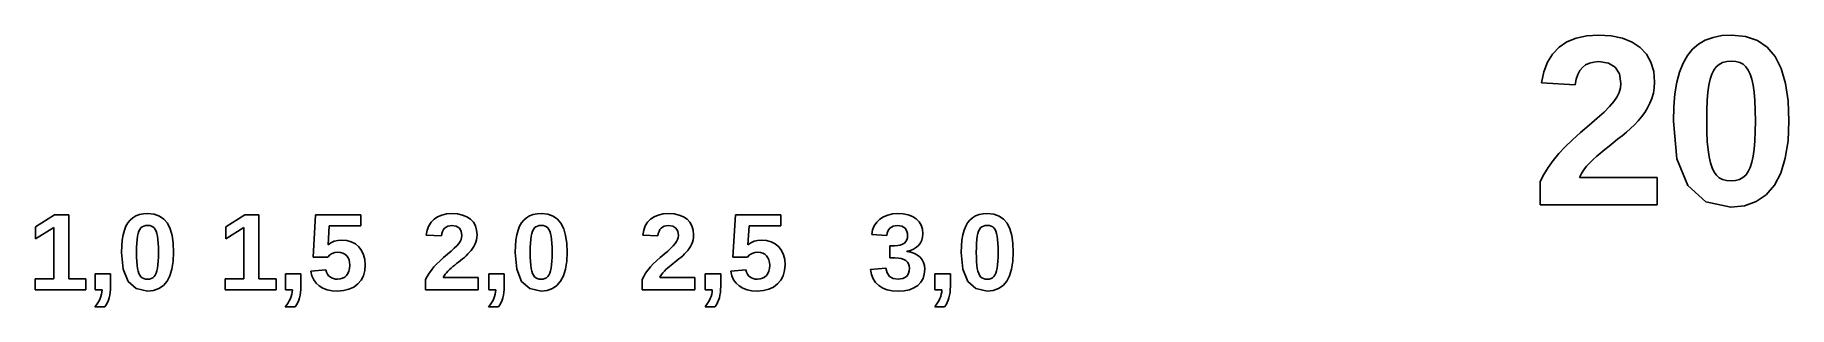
# Model space of a CAD drawing. Header units: metres. Extents: x 3.9 to 70.8, y 2.9 to 13.3.
import ezdxf

# ---------------------------------------------------------------- set-up
doc = ezdxf.new("R2010")
doc.units = ezdxf.units.M

msp = doc.modelspace()

# ---------------------------------------------------------------- linework, layer by layer
for p, q in [((62.0087, 12.8141), (61.7596, 12.555)), ((62.3106, 13.0178), (62.0087, 12.8141)), ((62.6625, 13.1634), (62.3106, 13.0178)), ((63.0644, 13.2507), (62.6625, 13.1634)), ((63.5164, 13.2798), (63.0644, 13.2507)), ((64.0018, 13.2504), (63.5164, 13.2798)), ((64.4274, 13.1622), (64.0018, 13.2504)), ((64.793, 13.0153), (64.4274, 13.1622)), ((65.0987, 12.8096), (64.793, 13.0153)), ((65.34, 12.5508), (65.0987, 12.8096)), ((67.1, 12.7406), (66.9053, 12.4977)), ((67.3246, 12.9362), (67.1, 12.7406)), ((67.5834, 13.0865), (67.3246, 12.9362)), ((67.8807, 13.1939), (67.5834, 13.0865)), ((68.2163, 13.2583), (67.8807, 13.1939)), ((68.5905, 13.2798), (68.2163, 13.2583)), ((69.1177, 13.2286), (68.5905, 13.2798)), ((69.5692, 13.0752), (69.1177, 13.2286)), ((69.945, 12.8195), (69.5692, 13.0752)), ((70.2451, 12.4615), (69.945, 12.8195)), ((61.5662, 12.2434), (61.4285, 11.8792)), ((61.7596, 12.555), (61.5662, 12.2434)), ((62.8059, 11.9245), (62.9038, 12.0479)), ((62.9038, 12.0479), (63.0232, 12.1438)), ((63.0232, 12.1438), (63.1666, 12.2123)), ((63.1666, 12.2123), (63.334, 12.2534)), ((63.334, 12.2534), (63.5254, 12.2671)), ((63.5254, 12.2671), (63.8913, 12.2151)), ((63.8913, 12.2151), (64.1527, 12.0591)), ((64.1527, 12.0591), (64.3095, 11.7992)), ((65.5123, 12.2445), (65.34, 12.5508)), ((65.6158, 11.8907), (65.5123, 12.2445)), ((66.7406, 12.2072), (66.6058, 11.8692)), ((66.9053, 12.4977), (66.7406, 12.2072)), ((67.9092, 11.9461), (68.0005, 12.0704)), ((68.0005, 12.0704), (68.1105, 12.1644)), ((68.1105, 12.1644), (68.244, 12.2315)), ((68.244, 12.2315), (68.401, 12.2718)), ((68.401, 12.2718), (68.5814, 12.2852)), ((68.5814, 12.2852), (68.7515, 12.2719)), ((68.7515, 12.2719), (68.9001, 12.2321)), ((68.9001, 12.2321), (69.0273, 12.1657)), ((69.0273, 12.1657), (69.1329, 12.0727)), ((69.1329, 12.0727), (69.2214, 11.9492)), ((70.4745, 12.001), (70.2451, 12.4615)), ((61.4285, 11.8792), (61.3464, 11.4624)), ((61.3464, 11.4624), (62.6258, 11.39)), ((62.6258, 11.39), (62.6669, 11.5956)), ((62.6669, 11.5956), (62.7269, 11.7738)), ((62.7269, 11.7738), (62.8059, 11.9245)), ((64.3095, 11.7992), (64.3618, 11.4352)), ((64.3618, 11.4352), (64.345, 11.2649)), ((65.6502, 11.4895), (65.6158, 11.8907)), ((65.6392, 11.2711), (65.6502, 11.4895)), ((66.501, 11.4813), (66.4261, 11.0408)), ((66.6058, 11.8692), (66.501, 11.4813)), ((67.6835, 11.102), (67.7201, 11.3697)), ((67.7201, 11.3697), (67.769, 11.5958)), ((67.769, 11.5958), (67.832, 11.7879)), ((67.832, 11.7879), (67.9092, 11.9461)), ((69.2214, 11.9492), (69.2968, 11.7913)), ((69.2968, 11.7913), (69.3592, 11.5989)), ((69.3592, 11.5989), (69.4087, 11.372)), ((69.4087, 11.372), (69.4463, 11.1033)), ((70.6384, 11.4375), (70.4745, 12.001)), ((70.7367, 10.7713), (70.6384, 11.4375)), ((64.0928, 10.7436), (63.9333, 10.5554)), ((64.2104, 10.919), (64.0928, 10.7436)), ((64.2945, 11.0928), (64.2104, 10.919)), ((64.345, 11.2649), (64.2945, 11.0928)), ((65.4739, 10.6803), (65.551, 10.8665)), ((65.551, 10.8665), (65.6062, 11.0634)), ((65.6062, 11.0634), (65.6392, 11.2711)), ((66.4261, 11.0408), (66.3812, 10.5478)), ((67.6418, 10.4182), (67.6574, 10.7848)), ((67.6574, 10.7848), (67.6835, 11.102)), ((69.4463, 11.1033), (69.4731, 10.7854)), ((69.4731, 10.7854), (69.4892, 10.4184)), ((70.7695, 10.0022), (70.7367, 10.7713)), ((63.4642, 10.1078), (63.1547, 9.84845)), ((63.7238, 10.3435), (63.4642, 10.1078)), ((63.9333, 10.5554), (63.7238, 10.3435)), ((65.0218, 10.0134), (65.1535, 10.1696)), ((65.1535, 10.1696), (65.2728, 10.3328)), ((65.2728, 10.3328), (65.3795, 10.503)), ((65.3795, 10.503), (65.4739, 10.6803)), ((66.3812, 10.5478), (66.3662, 10.0022)), ((67.6365, 10.0022), (67.6418, 10.4182)), ((69.4892, 10.4184), (69.4946, 10.0022)), ((62.8214, 9.56874), (62.5178, 9.29466)), ((63.1547, 9.84845), (62.8214, 9.56874)), ((64.2421, 9.30905), (64.4092, 9.44157)), ((64.4092, 9.44157), (64.5738, 9.57735)), ((64.5738, 9.57735), (64.7308, 9.71791)), ((64.7308, 9.71791), (64.8801, 9.86328)), ((64.8801, 9.86328), (65.0218, 10.0134)), ((66.3662, 10.0022), (66.5029, 8.56822)), ((67.642, 9.58978), (67.6365, 10.0022)), ((67.6586, 9.22514), (67.642, 9.58978)), ((69.4891, 9.60152), (69.4725, 9.24493)), ((69.4946, 10.0022), (69.4891, 9.60152)), ((70.7348, 9.24409), (70.7695, 10.0022)), ((61.9996, 8.76344), (61.7833, 8.50182)), ((62.2439, 9.02623), (61.9996, 8.76344)), ((62.5178, 9.29466), (62.2439, 9.02623)), ((63.4537, 8.66737), (63.6013, 8.7948)), ((63.6013, 8.7948), (63.756, 8.92165)), ((63.756, 8.92165), (63.9155, 9.04909)), ((63.9155, 9.04909), (64.0775, 9.17822)), ((64.0775, 9.17822), (64.2421, 9.30905)), ((67.6861, 8.90825), (67.6586, 9.22514)), ((67.7247, 8.63911), (67.6861, 8.90825)), ((69.445, 8.93242), (69.4064, 8.66399)), ((69.4725, 9.24493), (69.445, 8.93242)), ((70.631, 8.58376), (70.7348, 9.24409)), ((61.5933, 8.23679), (61.4296, 7.96835)), ((61.7833, 8.50182), (61.5933, 8.23679)), ((62.8647, 8.00398), (62.953, 8.14413)), ((62.953, 8.14413), (63.0579, 8.27975)), ((63.0579, 8.27975), (63.1796, 8.41084)), ((63.1796, 8.41084), (63.3131, 8.5394)), ((63.3131, 8.5394), (63.4537, 8.66737)), ((66.5029, 8.56822), (66.9132, 7.54398)), ((67.7753, 8.41125), (67.7247, 8.63911)), ((67.8388, 8.21812), (67.7753, 8.41125)), ((67.9154, 8.05975), (67.8388, 8.21812)), ((68.005, 7.93611), (67.9154, 8.05975)), ((69.2131, 8.07616), (69.1216, 7.94745)), ((69.2911, 8.23848), (69.2131, 8.07616)), ((69.3555, 8.43442), (69.2911, 8.23848)), ((69.4064, 8.66399), (69.3555, 8.43442)), ((70.2157, 7.55638), (70.4579, 8.02119)), ((70.4579, 8.02119), (70.631, 8.58376)), ((61.4296, 7.96835), (61.2922, 7.69652)), ((61.2922, 7.69652), (61.2922, 6.81499)), ((62.793, 7.85931), (62.8647, 8.00398)), ((65.7497, 7.85931), (62.793, 7.85931)), ((65.7497, 6.81499), (65.7497, 7.85931)), ((66.9132, 7.54398), (67.597, 6.92943)), ((68.1119, 7.84315), (68.005, 7.93611)), ((68.2406, 7.77676), (68.1119, 7.84315)), ((68.3911, 7.73692), (68.2406, 7.77676)), ((68.5633, 7.72365), (68.3911, 7.73692)), ((68.7338, 7.73764), (68.5633, 7.72365)), ((68.8837, 7.7796), (68.7338, 7.73764)), ((69.013, 7.84953), (68.8837, 7.7796)), ((69.1216, 7.94745), (69.013, 7.84953)), ((69.9041, 7.19247), (70.2157, 7.55638)), ((61.2922, 6.81499), (65.7497, 6.81499)), ((67.597, 6.92943), (68.5543, 6.72459)), ((68.5543, 6.72459), (69.0734, 6.77658)), ((69.0734, 6.77658), (69.5234, 6.93253)), ((69.5234, 6.93253), (69.9041, 7.19247)), ((4.67473, 6.43318), (3.95659, 5.9673)), ((5.21588, 6.43318), (4.67473, 6.43318)), ((5.21588, 3.99193), (5.21588, 6.43318)), ((7.47263, 6.12393), (7.3985, 5.99323)), ((7.56024, 6.23329), (7.47263, 6.12393)), ((7.66132, 6.32127), (7.56024, 6.23329)), ((7.77779, 6.38892), (7.66132, 6.32127)), ((7.91154, 6.43724), (7.77779, 6.38892)), ((8.06261, 6.46623), (7.91154, 6.43724)), ((8.23096, 6.47589), (8.06261, 6.46623)), ((8.07506, 6.00417), (8.14569, 6.02228)), ((8.14569, 6.02228), (8.22688, 6.02832)), ((8.22688, 6.02832), (8.30342, 6.02235)), ((8.46822, 6.45288), (8.23096, 6.47589)), ((8.30342, 6.02235), (8.3703, 6.00443)), ((8.67139, 6.38383), (8.46822, 6.45288)), ((8.8405, 6.26877), (8.67139, 6.38383)), ((8.97552, 6.10768), (8.8405, 6.26877)), ((9.07877, 5.90042), (8.97552, 6.10768)), ((11.9247, 6.43318), (11.2066, 5.9673)), ((12.4659, 6.43318), (11.9247, 6.43318)), ((12.4659, 3.99193), (12.4659, 6.43318)), ((14.6265, 6.43318), (14.5268, 4.81993)), ((16.3496, 6.43318), (14.6265, 6.43318)), ((16.3496, 6.00798), (16.3496, 6.43318)), ((19.0266, 6.14975), (18.9395, 6.00952)), ((19.1387, 6.26634), (19.0266, 6.14975)), ((19.2745, 6.35802), (19.1387, 6.26634)), ((19.4329, 6.42351), (19.2745, 6.35802)), ((19.6138, 6.4628), (19.4329, 6.42351)), ((19.8171, 6.47589), (19.6138, 6.4628)), ((19.735, 6.01402), (19.8212, 6.02019)), ((20.0356, 6.46268), (19.8171, 6.47589)), ((19.8212, 6.02019), (19.9859, 5.9968)), ((20.2271, 6.423), (20.0356, 6.46268)), ((20.3916, 6.35687), (20.2271, 6.423)), ((20.5292, 6.2643), (20.3916, 6.35687)), ((20.6377, 6.14784), (20.5292, 6.2643)), ((20.7153, 6.01001), (20.6377, 6.14784)), ((22.4726, 6.12393), (22.3985, 5.99323)), ((22.5602, 6.23329), (22.4726, 6.12393)), ((22.6613, 6.32127), (22.5602, 6.23329)), ((22.7778, 6.38892), (22.6613, 6.32127)), ((22.9115, 6.43724), (22.7778, 6.38892)), ((23.0626, 6.46623), (22.9115, 6.43724)), ((23.231, 6.47589), (23.0626, 6.46623)), ((23.0751, 6.00417), (23.1457, 6.02228)), ((23.1457, 6.02228), (23.2269, 6.02832)), ((23.2269, 6.02832), (23.3034, 6.02235)), ((23.4682, 6.45288), (23.231, 6.47589)), ((23.3034, 6.02235), (23.3703, 6.00443)), ((23.6714, 6.38383), (23.4682, 6.45288)), ((23.8405, 6.26877), (23.6714, 6.38383)), ((23.9755, 6.10768), (23.8405, 6.26877)), ((24.0788, 5.90042), (23.9755, 6.10768)), ((27.2766, 6.14975), (27.1895, 6.00952)), ((27.3887, 6.26634), (27.2766, 6.14975)), ((27.5245, 6.35802), (27.3887, 6.26634)), ((27.6829, 6.42351), (27.5245, 6.35802)), ((27.8638, 6.4628), (27.6829, 6.42351)), ((28.0671, 6.47589), (27.8638, 6.4628)), ((27.985, 6.01402), (28.0712, 6.02019)), ((28.2856, 6.46268), (28.0671, 6.47589)), ((28.0712, 6.02019), (28.2359, 5.9968)), ((28.4771, 6.423), (28.2856, 6.46268)), ((28.6416, 6.35687), (28.4771, 6.423)), ((28.7792, 6.2643), (28.6416, 6.35687)), ((28.8877, 6.14784), (28.7792, 6.2643)), ((28.9653, 6.01001), (28.8877, 6.14784)), ((30.6265, 6.43318), (30.5268, 4.81993)), ((32.3496, 6.43318), (30.6265, 6.43318)), ((32.3496, 6.00798), (32.3496, 6.43318)), ((35.9154, 6.01663), (35.8522, 5.86165)), ((36.0058, 6.15154), (35.9154, 6.01663)), ((36.1234, 6.26634), (36.0058, 6.15154)), ((36.2647, 6.35802), (36.1234, 6.26634)), ((36.426, 6.42351), (36.2647, 6.35802)), ((36.6075, 6.4628), (36.426, 6.42351)), ((36.809, 6.47589), (36.6075, 6.4628)), ((36.7146, 6.01408), (36.7988, 6.02019)), ((36.7988, 6.02019), (36.8878, 6.0139)), ((37.0215, 6.46324), (36.809, 6.47589)), ((37.2095, 6.42528), (37.0215, 6.46324)), ((37.373, 6.36201), (37.2095, 6.42528)), ((37.5119, 6.27345), (37.373, 6.36201)), ((37.6227, 6.16252), (37.5119, 6.27345)), ((37.7018, 6.03214), (37.6227, 6.16252)), ((37.7493, 5.88229), (37.7018, 6.03214)), ((39.4726, 6.12393), (39.3985, 5.99323)), ((39.5602, 6.23329), (39.4726, 6.12393)), ((39.6613, 6.32127), (39.5602, 6.23329)), ((39.7778, 6.38892), (39.6613, 6.32127)), ((39.9115, 6.43724), (39.7778, 6.38892)), ((40.0626, 6.46623), (39.9115, 6.43724)), ((40.231, 6.47589), (40.0626, 6.46623)), ((40.0751, 6.00417), (40.1457, 6.02228)), ((40.1457, 6.02228), (40.2269, 6.02832)), ((40.2269, 6.02832), (40.3034, 6.02235)), ((40.4682, 6.45288), (40.231, 6.47589)), ((40.3034, 6.02235), (40.3703, 6.00443)), ((40.6714, 6.38383), (40.4682, 6.45288)), ((40.8405, 6.26877), (40.6714, 6.38383)), ((40.9755, 6.10768), (40.8405, 6.26877)), ((41.0788, 5.90042), (40.9755, 6.10768)), ((3.95659, 5.9673), (3.95659, 5.5177)), ((3.95659, 5.5177), (4.6442, 5.94696)), ((4.6442, 5.94696), (4.6442, 3.99193)), ((7.25699, 5.46835), (7.23677, 5.24649)), ((7.29068, 5.66658), (7.25699, 5.46835)), ((7.33786, 5.84116), (7.29068, 5.66658)), ((7.3985, 5.99323), (7.33786, 5.84116)), ((7.80403, 5.1882), (7.8111, 5.35316)), ((7.8111, 5.35316), (7.82285, 5.4959)), ((7.82285, 5.4959), (7.83931, 5.61636)), ((7.83931, 5.61636), (7.86131, 5.71808)), ((7.86131, 5.71808), (7.88966, 5.80455)), ((7.88966, 5.80455), (7.92438, 5.87575)), ((7.92438, 5.87575), (7.96545, 5.9317)), ((7.96545, 5.9317), (8.01498, 5.97397)), ((8.01498, 5.97397), (8.07506, 6.00417)), ((8.3703, 6.00443), (8.42752, 5.97455)), ((8.42752, 5.97455), (8.47507, 5.93271)), ((8.47507, 5.93271), (8.51486, 5.87715)), ((8.51486, 5.87715), (8.54881, 5.80608)), ((8.54881, 5.80608), (8.5769, 5.71948)), ((8.5769, 5.71948), (8.59915, 5.61739)), ((8.59915, 5.61739), (8.61606, 5.49646)), ((8.61606, 5.49646), (8.62814, 5.35342)), ((8.62814, 5.35342), (8.63541, 5.18826)), ((9.15251, 5.6469), (9.07877, 5.90042)), ((9.19676, 5.34708), (9.15251, 5.6469)), ((9.2115, 5.00098), (9.19676, 5.34708)), ((11.2066, 5.9673), (11.2066, 5.5177)), ((11.2066, 5.5177), (11.8942, 5.94696)), ((11.8942, 5.94696), (11.8942, 3.99193)), ((15.0985, 5.28375), (15.1453, 6.00798)), ((15.2087, 5.36386), (15.0985, 5.28375)), ((15.1453, 6.00798), (16.3496, 6.00798)), ((15.3319, 5.42107), (15.2087, 5.36386)), ((15.4681, 5.4554), (15.3319, 5.42107)), ((15.6172, 5.46684), (15.4681, 5.4554)), ((15.8115, 5.45094), (15.6172, 5.46684)), ((15.9852, 5.40326), (15.8115, 5.45094)), ((16.1385, 5.32379), (15.9852, 5.40326)), ((18.8776, 5.84561), (18.8406, 5.65807)), ((18.8406, 5.65807), (19.4164, 5.62552)), ((18.9395, 6.00952), (18.8776, 5.84561)), ((19.4164, 5.62552), (19.4349, 5.71802)), ((19.4349, 5.71802), (19.4619, 5.79819)), ((19.4619, 5.79819), (19.4974, 5.86603)), ((19.4974, 5.86603), (19.5415, 5.92152)), ((19.5415, 5.92152), (19.5952, 5.96469)), ((19.5952, 5.96469), (19.6597, 5.99553)), ((19.6597, 5.99553), (19.735, 6.01402)), ((19.9859, 5.9968), (20.1035, 5.92661)), ((20.1295, 5.41356), (20.0765, 5.33461)), ((20.1035, 5.92661), (20.174, 5.80963)), ((20.1673, 5.49174), (20.1295, 5.41356)), ((20.19, 5.56918), (20.1673, 5.49174)), ((20.174, 5.80963), (20.1975, 5.64586)), ((20.1975, 5.64586), (20.19, 5.56918)), ((20.698, 5.30614), (20.7327, 5.38992)), ((20.7618, 5.85083), (20.7153, 6.01001)), ((20.7327, 5.38992), (20.7575, 5.47855)), ((20.7575, 5.47855), (20.7724, 5.57199)), ((20.7774, 5.67027), (20.7618, 5.85083)), ((20.7724, 5.57199), (20.7774, 5.67027)), ((22.257, 5.46835), (22.2368, 5.24649)), ((22.2907, 5.66658), (22.257, 5.46835)), ((22.3379, 5.84116), (22.2907, 5.66658)), ((22.3985, 5.99323), (22.3379, 5.84116)), ((22.804, 5.1882), (22.8111, 5.35316)), ((22.8111, 5.35316), (22.8228, 5.4959)), ((22.8228, 5.4959), (22.8393, 5.61636)), ((22.8393, 5.61636), (22.8613, 5.71808)), ((22.8613, 5.71808), (22.8897, 5.80455)), ((22.8897, 5.80455), (22.9244, 5.87575)), ((22.9244, 5.87575), (22.9655, 5.9317)), ((22.9655, 5.9317), (23.015, 5.97397)), ((23.015, 5.97397), (23.0751, 6.00417)), ((23.3703, 6.00443), (23.4275, 5.97455)), ((23.4275, 5.97455), (23.4751, 5.93271)), ((23.4751, 5.93271), (23.5149, 5.87715)), ((23.5149, 5.87715), (23.5488, 5.80608)), ((23.5488, 5.80608), (23.5769, 5.71948)), ((23.5769, 5.71948), (23.5992, 5.61739)), ((23.5992, 5.61739), (23.6161, 5.49646)), ((23.6161, 5.49646), (23.6281, 5.35342)), ((23.6281, 5.35342), (23.6354, 5.18826)), ((24.1525, 5.6469), (24.0788, 5.90042)), ((24.1968, 5.34708), (24.1525, 5.6469)), ((24.2115, 5.00098), (24.1968, 5.34708)), ((27.1276, 5.84561), (27.0906, 5.65807)), ((27.0906, 5.65807), (27.6664, 5.62552)), ((27.1895, 6.00952), (27.1276, 5.84561)), ((27.6664, 5.62552), (27.6849, 5.71802)), ((27.6849, 5.71802), (27.7119, 5.79819)), ((27.7119, 5.79819), (27.7474, 5.86603)), ((27.7474, 5.86603), (27.7915, 5.92152)), ((27.7915, 5.92152), (27.8452, 5.96469)), ((27.8452, 5.96469), (27.9097, 5.99553)), ((27.9097, 5.99553), (27.985, 6.01402)), ((28.2359, 5.9968), (28.3535, 5.92661)), ((28.3795, 5.41356), (28.3265, 5.33461)), ((28.3535, 5.92661), (28.424, 5.80963)), ((28.4173, 5.49174), (28.3795, 5.41356)), ((28.44, 5.56918), (28.4173, 5.49174)), ((28.424, 5.80963), (28.4475, 5.64586)), ((28.4475, 5.64586), (28.44, 5.56918)), ((28.948, 5.30614), (28.9827, 5.38992)), ((29.0118, 5.85083), (28.9653, 6.01001)), ((28.9827, 5.38992), (29.0075, 5.47855)), ((29.0075, 5.47855), (29.0224, 5.57199)), ((29.0274, 5.67027), (29.0118, 5.85083)), ((29.0224, 5.57199), (29.0274, 5.67027)), ((31.0985, 5.28375), (31.1453, 6.00798)), ((31.2087, 5.36386), (31.0985, 5.28375)), ((31.1453, 6.00798), (32.3496, 6.00798)), ((31.3319, 5.42107), (31.2087, 5.36386)), ((31.4681, 5.4554), (31.3319, 5.42107)), ((31.6172, 5.46684), (31.4681, 5.4554)), ((31.8115, 5.45094), (31.6172, 5.46684)), ((31.9852, 5.40326), (31.8115, 5.45094)), ((32.1385, 5.32379), (31.9852, 5.40326)), ((35.8522, 5.86165), (35.8162, 5.68657)), ((35.8162, 5.68657), (36.3879, 5.64586)), ((36.3879, 5.64586), (36.4018, 5.73029)), ((36.4018, 5.73029), (36.4273, 5.80455)), ((36.4273, 5.80455), (36.4644, 5.86864)), ((36.4644, 5.86864), (36.513, 5.92255)), ((36.513, 5.92255), (36.5717, 5.96527)), ((36.5717, 5.96527), (36.6389, 5.99579)), ((36.6389, 5.99579), (36.7146, 6.01408)), ((36.8878, 6.0139), (36.9654, 5.99501)), ((36.9654, 5.99501), (37.0317, 5.96355)), ((37.0612, 5.35393), (36.9916, 5.30988)), ((37.0317, 5.96355), (37.0867, 5.91948)), ((37.1156, 5.40968), (37.0612, 5.35393)), ((37.0867, 5.91948), (37.1299, 5.86436)), ((37.1543, 5.47624), (37.1156, 5.40968)), ((37.1299, 5.86436), (37.1607, 5.79971)), ((37.1776, 5.55362), (37.1543, 5.47624)), ((37.1607, 5.79971), (37.1792, 5.72552)), ((37.1854, 5.6418), (37.1776, 5.55362)), ((37.1792, 5.72552), (37.1854, 5.6418)), ((37.6075, 5.27155), (37.6765, 5.36398)), ((37.6765, 5.36398), (37.7257, 5.46837)), ((37.7257, 5.46837), (37.7553, 5.5847)), ((37.7652, 5.713), (37.7493, 5.88229)), ((37.7553, 5.5847), (37.7652, 5.713)), ((39.257, 5.46835), (39.2368, 5.24649)), ((39.2907, 5.66658), (39.257, 5.46835)), ((39.3379, 5.84116), (39.2907, 5.66658)), ((39.3985, 5.99323), (39.3379, 5.84116)), ((39.804, 5.1882), (39.8111, 5.35316)), ((39.8111, 5.35316), (39.8228, 5.4959)), ((39.8228, 5.4959), (39.8393, 5.61636)), ((39.8393, 5.61636), (39.8613, 5.71808)), ((39.8613, 5.71808), (39.8897, 5.80455)), ((39.8897, 5.80455), (39.9244, 5.87575)), ((39.9244, 5.87575), (39.9655, 5.9317)), ((39.9655, 5.9317), (40.015, 5.97397)), ((40.015, 5.97397), (40.0751, 6.00417)), ((40.3703, 6.00443), (40.4275, 5.97455)), ((40.4275, 5.97455), (40.4751, 5.93271)), ((40.4751, 5.93271), (40.5149, 5.87715)), ((40.5149, 5.87715), (40.5488, 5.80608)), ((40.5488, 5.80608), (40.5769, 5.71948)), ((40.5769, 5.71948), (40.5992, 5.61739)), ((40.5992, 5.61739), (40.6161, 5.49646)), ((40.6161, 5.49646), (40.6281, 5.35342)), ((40.6281, 5.35342), (40.6354, 5.18826)), ((41.1525, 5.6469), (41.0788, 5.90042)), ((41.1968, 5.34708), (41.1525, 5.6469)), ((41.2115, 5.00098), (41.1968, 5.34708)), ((7.23677, 5.24649), (7.23004, 5.00098)), ((7.23004, 5.00098), (7.29158, 4.3557)), ((7.80168, 5.00098), (7.80403, 5.1882)), ((7.80417, 4.8154), (7.80168, 5.00098)), ((7.8116, 4.65131), (7.80417, 4.8154)), ((8.63533, 4.82068), (8.6279, 4.66022)), ((8.63782, 5.00098), (8.63533, 4.82068)), ((8.63541, 5.18826), (8.63782, 5.00098)), ((9.19594, 4.65984), (9.2115, 5.00098)), ((14.5268, 4.81993), (15.0842, 4.81993)), ((15.0842, 4.81993), (15.165, 4.90091)), ((15.165, 4.90091), (15.2567, 4.95876)), ((15.2567, 4.95876), (15.3593, 4.99345)), ((15.3593, 4.99345), (15.4728, 5.00502)), ((15.4728, 5.00502), (15.5746, 4.99657)), ((15.5746, 4.99657), (15.6645, 4.97121)), ((15.6645, 4.97121), (15.7425, 4.92892)), ((15.7425, 4.92892), (15.8085, 4.86972)), ((15.8085, 4.86972), (15.861, 4.79643)), ((15.861, 4.79643), (15.8985, 4.71182)), ((15.8985, 4.71182), (15.921, 4.61589)), ((16.2713, 5.21254), (16.1385, 5.32379)), ((16.3785, 5.07394), (16.2713, 5.21254)), ((16.4551, 4.91248), (16.3785, 5.07394)), ((16.5011, 4.7281), (16.4551, 4.91248)), ((16.5164, 4.52086), (16.5011, 4.7281)), ((19.3678, 4.68259), (19.2445, 4.5618)), ((19.5044, 4.80592), (19.3678, 4.68259)), ((19.6544, 4.93179), (19.5044, 4.80592)), ((19.7937, 5.04852), (19.6544, 4.93179)), ((19.9104, 5.15457), (19.7937, 5.04852)), ((20.0047, 5.24992), (19.9104, 5.15457)), ((20.0765, 5.33461), (20.0047, 5.24992)), ((20.0696, 4.6302), (20.1437, 4.68907)), ((20.1437, 4.68907), (20.2189, 4.7487)), ((20.2189, 4.7487), (20.293, 4.8098)), ((20.293, 4.8098), (20.3636, 4.87305)), ((20.3636, 4.87305), (20.4308, 4.93848)), ((20.4308, 4.93848), (20.4946, 5.00604)), ((20.4946, 5.00604), (20.5538, 5.07631)), ((20.5538, 5.07631), (20.6075, 5.14973)), ((20.6075, 5.14973), (20.6555, 5.22635)), ((20.6555, 5.22635), (20.698, 5.30614)), ((22.2368, 5.24649), (22.23, 5.00098)), ((22.23, 5.00098), (22.2916, 4.3557)), ((22.8017, 5.00098), (22.804, 5.1882)), ((22.8042, 4.8154), (22.8017, 5.00098)), ((22.8116, 4.65131), (22.8042, 4.8154)), ((23.6353, 4.82068), (23.6279, 4.66022)), ((23.6378, 5.00098), (23.6353, 4.82068)), ((23.6354, 5.18826), (23.6378, 5.00098)), ((24.1959, 4.65984), (24.2115, 5.00098)), ((27.6178, 4.68259), (27.4945, 4.5618)), ((27.7544, 4.80592), (27.6178, 4.68259)), ((27.9044, 4.93179), (27.7544, 4.80592)), ((28.0437, 5.04852), (27.9044, 4.93179)), ((28.1604, 5.15457), (28.0437, 5.04852)), ((28.2547, 5.24992), (28.1604, 5.15457)), ((28.3265, 5.33461), (28.2547, 5.24992)), ((28.3196, 4.6302), (28.3937, 4.68907)), ((28.3937, 4.68907), (28.4689, 4.7487)), ((28.4689, 4.7487), (28.543, 4.8098)), ((28.543, 4.8098), (28.6136, 4.87305)), ((28.6136, 4.87305), (28.6808, 4.93848)), ((28.6808, 4.93848), (28.7446, 5.00604)), ((28.7446, 5.00604), (28.8038, 5.07631)), ((28.8038, 5.07631), (28.8575, 5.14973)), ((28.8575, 5.14973), (28.9055, 5.22635)), ((28.9055, 5.22635), (28.948, 5.30614)), ((30.5268, 4.81993), (31.0842, 4.81993)), ((31.0842, 4.81993), (31.165, 4.90091)), ((31.165, 4.90091), (31.2567, 4.95876)), ((31.2567, 4.95876), (31.3593, 4.99345)), ((31.3593, 4.99345), (31.4728, 5.00502)), ((31.4728, 5.00502), (31.5746, 4.99657)), ((31.5746, 4.99657), (31.6645, 4.97121)), ((31.6645, 4.97121), (31.7425, 4.92892)), ((31.7425, 4.92892), (31.8085, 4.86972)), ((31.8085, 4.86972), (31.861, 4.79643)), ((31.861, 4.79643), (31.8985, 4.71182)), ((31.8985, 4.71182), (31.921, 4.61589)), ((32.2713, 5.21254), (32.1385, 5.32379)), ((32.3785, 5.07394), (32.2713, 5.21254)), ((32.4551, 4.91248), (32.3785, 5.07394)), ((32.5011, 4.7281), (32.4551, 4.91248)), ((32.5164, 4.52086), (32.5011, 4.7281)), ((36.691, 5.25325), (36.5038, 5.25325)), ((36.5038, 5.25325), (36.5038, 4.79143)), ((36.5038, 4.79143), (36.7032, 4.79143)), ((36.8064, 5.25954), (36.691, 5.25325)), ((36.7032, 4.79143), (36.8311, 4.78506)), ((36.9066, 5.27841), (36.8064, 5.25954)), ((36.8311, 4.78506), (36.9422, 4.76599)), ((36.9916, 5.30988), (36.9066, 5.27841)), ((36.9422, 4.76599), (37.0366, 4.73421)), ((37.0366, 4.73421), (37.1142, 4.6897)), ((37.1142, 4.6897), (37.1747, 4.63326)), ((37.1528, 5.04166), (37.2926, 5.07739)), ((37.1528, 5.03352), (37.1528, 5.04166)), ((37.3081, 5.00548), (37.1528, 5.03352)), ((37.2926, 5.07739), (37.415, 5.12761)), ((37.4445, 4.96002), (37.3081, 5.00548)), ((37.415, 5.12761), (37.5199, 5.19234)), ((37.5619, 4.89714), (37.4445, 4.96002)), ((37.5199, 5.19234), (37.6075, 5.27155)), ((37.6604, 4.81683), (37.5619, 4.89714)), ((37.7382, 4.72168), (37.6604, 4.81683)), ((37.7939, 4.61418), (37.7382, 4.72168)), ((39.2368, 5.24649), (39.23, 5.00098)), ((39.23, 5.00098), (39.2916, 4.3557)), ((39.8017, 5.00098), (39.804, 5.1882)), ((39.8042, 4.8154), (39.8017, 5.00098)), ((39.8116, 4.65131), (39.8042, 4.8154)), ((40.6353, 4.82068), (40.6279, 4.66022)), ((40.6378, 5.00098), (40.6353, 4.82068)), ((40.6354, 5.18826), (40.6378, 5.00098)), ((41.1959, 4.65984), (41.2115, 5.00098)), ((6.81358, 4.18723), (6.22566, 4.18723)), ((6.22566, 4.18723), (6.22566, 3.56674)), ((6.81358, 3.70102), (6.81358, 4.18723)), ((7.29158, 4.3557), (7.4762, 3.89479)), ((7.82399, 4.50871), (7.8116, 4.65131)), ((7.84134, 4.38759), (7.82399, 4.50871)), ((7.86412, 4.28505), (7.84134, 4.38759)), ((7.89273, 4.19815), (7.86412, 4.28505)), ((7.92719, 4.12688), (7.89273, 4.19815)), ((7.9675, 4.07124), (7.92719, 4.12688)), ((8.01562, 4.02942), (7.9675, 4.07124)), ((8.07353, 3.99954), (8.01562, 4.02942)), ((8.42108, 4.03229), (8.36293, 4.00081)), ((8.46997, 4.07634), (8.42108, 4.03229)), ((8.51117, 4.13426), (8.46997, 4.07634)), ((8.54625, 4.20731), (8.51117, 4.13426)), ((8.57524, 4.29549), (8.54625, 4.20731)), ((8.59813, 4.39879), (8.57524, 4.29549)), ((8.61549, 4.51958), (8.59813, 4.39879)), ((8.6279, 4.66022), (8.61549, 4.51958)), ((8.9623, 3.90036), (9.07132, 4.10953)), ((9.07132, 4.10953), (9.1492, 4.36269)), ((9.1492, 4.36269), (9.19594, 4.65984)), ((14.0636, 4.18723), (13.4757, 4.18723)), ((13.4757, 4.18723), (13.4757, 3.56674)), ((14.0636, 3.70102), (14.0636, 4.18723)), ((15.0151, 4.32964), (14.4434, 4.28284)), ((14.4434, 4.28284), (14.4863, 4.10959)), ((14.4863, 4.10959), (14.554, 3.9581)), ((15.0418, 4.24432), (15.0151, 4.32964)), ((15.0771, 4.17146), (15.0418, 4.24432)), ((15.1211, 4.11105), (15.0771, 4.17146)), ((15.1737, 4.06311), (15.1211, 4.11105)), ((15.2344, 4.02663), (15.1737, 4.06311)), ((15.3024, 4.00056), (15.2344, 4.02663)), ((15.6526, 4.01379), (15.562, 3.98824)), ((15.7324, 4.05638), (15.6526, 4.01379)), ((15.8014, 4.116), (15.7324, 4.05638)), ((15.857, 4.19167), (15.8014, 4.116)), ((15.8967, 4.28232), (15.857, 4.19167)), ((15.9205, 4.38799), (15.8967, 4.28232)), ((15.9285, 4.50865), (15.9205, 4.38799)), ((15.921, 4.61589), (15.9285, 4.50865)), ((16.3568, 3.94202), (16.4455, 4.11169)), ((16.4455, 4.11169), (16.4987, 4.30464)), ((16.4987, 4.30464), (16.5164, 4.52086)), ((18.8781, 4.08575), (18.8162, 3.96342)), ((18.9518, 4.20654), (18.8781, 4.08575)), ((19.0372, 4.32581), (18.9518, 4.20654)), ((19.1346, 4.44354), (19.0372, 4.32581)), ((19.2445, 4.5618), (19.1346, 4.44354)), ((19.4916, 4.03668), (19.5238, 4.10179)), ((20.8221, 4.03668), (19.4916, 4.03668)), ((19.5238, 4.10179), (19.5636, 4.16486)), ((19.5636, 4.16486), (19.6108, 4.22588)), ((19.6108, 4.22588), (19.6656, 4.28488)), ((19.6656, 4.28488), (19.7256, 4.34273)), ((19.7256, 4.34273), (19.7889, 4.40031)), ((19.7889, 4.40031), (19.8553, 4.45766)), ((19.8553, 4.45766), (19.9249, 4.51474)), ((19.9249, 4.51474), (19.9967, 4.57208)), ((19.9967, 4.57208), (20.0696, 4.6302)), ((20.8221, 3.56674), (20.8221, 4.03668)), ((21.8136, 4.18723), (21.2257, 4.18723)), ((21.2257, 4.18723), (21.2257, 3.56674)), ((21.8136, 3.70102), (21.8136, 4.18723)), ((22.2916, 4.3557), (22.4762, 3.89479)), ((22.824, 4.50871), (22.8116, 4.65131)), ((22.8413, 4.38759), (22.824, 4.50871)), ((22.8641, 4.28505), (22.8413, 4.38759)), ((22.8927, 4.19815), (22.8641, 4.28505)), ((22.9272, 4.12688), (22.8927, 4.19815)), ((22.9675, 4.07124), (22.9272, 4.12688)), ((23.0156, 4.02942), (22.9675, 4.07124)), ((23.0735, 3.99954), (23.0156, 4.02942)), ((23.4211, 4.03229), (23.3629, 4.00081)), ((23.47, 4.07634), (23.4211, 4.03229)), ((23.5112, 4.13426), (23.47, 4.07634)), ((23.5462, 4.20731), (23.5112, 4.13426)), ((23.5752, 4.29549), (23.5462, 4.20731)), ((23.5981, 4.39879), (23.5752, 4.29549)), ((23.6155, 4.51958), (23.5981, 4.39879)), ((23.6279, 4.66022), (23.6155, 4.51958)), ((23.9623, 3.90036), (24.0713, 4.10953)), ((24.0713, 4.10953), (24.1492, 4.36269)), ((24.1492, 4.36269), (24.1959, 4.65984)), ((27.1281, 4.08575), (27.0662, 3.96342)), ((27.2018, 4.20654), (27.1281, 4.08575)), ((27.2872, 4.32581), (27.2018, 4.20654)), ((27.3846, 4.44354), (27.2872, 4.32581)), ((27.4945, 4.5618), (27.3846, 4.44354)), ((27.7416, 4.03668), (27.7738, 4.10179)), ((29.0721, 4.03668), (27.7416, 4.03668)), ((27.7738, 4.10179), (27.8136, 4.16486)), ((27.8136, 4.16486), (27.8608, 4.22588)), ((27.8608, 4.22588), (27.9156, 4.28488)), ((27.9156, 4.28488), (27.9756, 4.34273)), ((27.9756, 4.34273), (28.0389, 4.40031)), ((28.0389, 4.40031), (28.1053, 4.45766)), ((28.1053, 4.45766), (28.1749, 4.51474)), ((28.1749, 4.51474), (28.2467, 4.57208)), ((28.2467, 4.57208), (28.3196, 4.6302)), ((29.0721, 3.56674), (29.0721, 4.03668)), ((30.0636, 4.18723), (29.4757, 4.18723)), ((29.4757, 4.18723), (29.4757, 3.56674)), ((30.0636, 3.70102), (30.0636, 4.18723)), ((31.0151, 4.32964), (30.4434, 4.28284)), ((30.4434, 4.28284), (30.4863, 4.10959)), ((30.4863, 4.10959), (30.554, 3.9581)), ((31.0418, 4.24432), (31.0151, 4.32964)), ((31.0771, 4.17146), (31.0418, 4.24432)), ((31.1211, 4.11105), (31.0771, 4.17146)), ((31.1737, 4.06311), (31.1211, 4.11105)), ((31.2344, 4.02663), (31.1737, 4.06311)), ((31.3024, 4.00056), (31.2344, 4.02663)), ((31.6526, 4.01379), (31.562, 3.98824)), ((31.7324, 4.05638), (31.6526, 4.01379)), ((31.8014, 4.116), (31.7324, 4.05638)), ((31.857, 4.19167), (31.8014, 4.116)), ((31.8967, 4.28232), (31.857, 4.19167)), ((31.9205, 4.38799), (31.8967, 4.28232)), ((31.9285, 4.50865), (31.9205, 4.38799)), ((31.921, 4.61589), (31.9285, 4.50865)), ((32.3568, 3.94202), (32.4455, 4.11169)), ((32.4455, 4.11169), (32.4987, 4.30464)), ((32.4987, 4.30464), (32.5164, 4.52086)), ((36.3492, 4.39677), (35.7674, 4.3459)), ((35.7674, 4.3459), (35.8049, 4.15727)), ((35.8049, 4.15727), (35.8706, 3.99216)), ((36.3992, 4.21609), (36.3492, 4.39677)), ((36.4942, 4.08704), (36.3992, 4.21609)), ((36.6342, 4.00961), (36.4942, 4.08704)), ((37.0759, 4.041), (37.0017, 4.00922)), ((37.1385, 4.08549), (37.0759, 4.041)), ((37.1884, 4.1431), (37.1385, 4.08549)), ((37.1747, 4.63326), (37.2179, 4.56561)), ((37.224, 4.21417), (37.1884, 4.1431)), ((37.2179, 4.56561), (37.2438, 4.48679)), ((37.2454, 4.29874), (37.224, 4.21417)), ((37.2438, 4.48679), (37.2525, 4.39677)), ((37.2525, 4.39677), (37.2454, 4.29874)), ((37.7723, 4.00514), (37.8218, 4.17223)), ((37.8273, 4.49435), (37.7939, 4.61418)), ((37.8218, 4.17223), (37.8384, 4.36218)), ((37.8384, 4.36218), (37.8273, 4.49435)), ((38.8136, 4.18723), (38.2257, 4.18723)), ((38.2257, 4.18723), (38.2257, 3.56674)), ((38.8136, 3.70102), (38.8136, 4.18723)), ((39.2916, 4.3557), (39.4762, 3.89479)), ((39.824, 4.50871), (39.8116, 4.65131)), ((39.8413, 4.38759), (39.824, 4.50871)), ((39.8641, 4.28505), (39.8413, 4.38759)), ((39.8927, 4.19815), (39.8641, 4.28505)), ((39.9272, 4.12688), (39.8927, 4.19815)), ((39.9675, 4.07124), (39.9272, 4.12688)), ((40.0156, 4.02942), (39.9675, 4.07124)), ((40.0735, 3.99954), (40.0156, 4.02942)), ((40.4211, 4.03229), (40.3629, 4.00081)), ((40.47, 4.07634), (40.4211, 4.03229)), ((40.5112, 4.13426), (40.47, 4.07634)), ((40.5462, 4.20731), (40.5112, 4.13426)), ((40.5752, 4.29549), (40.5462, 4.20731)), ((40.5981, 4.39879), (40.5752, 4.29549)), ((40.6155, 4.51958), (40.5981, 4.39879)), ((40.6279, 4.66022), (40.6155, 4.51958)), ((40.9623, 3.90036), (41.0713, 4.10953)), ((41.0713, 4.10953), (41.1492, 4.36269)), ((41.1492, 4.36269), (41.1959, 4.65984)), ((4.6442, 3.99193), (3.93422, 3.99193)), ((3.93422, 3.99193), (3.93422, 3.56674)), ((3.93422, 3.56674), (5.87297, 3.56674)), ((5.87297, 3.99193), (5.21588, 3.99193)), ((5.87297, 3.56674), (5.87297, 3.99193)), ((6.22566, 3.56674), (6.4881, 3.56674)), ((6.46928, 3.40755), (6.44577, 3.32452)), ((6.4834, 3.4883), (6.46928, 3.40755)), ((6.4881, 3.56674), (6.4834, 3.4883)), ((6.76172, 3.26974), (6.78441, 3.36688)), ((6.78441, 3.36688), (6.80061, 3.47115)), ((6.80061, 3.47115), (6.81035, 3.5825)), ((6.81035, 3.5825), (6.81358, 3.70102)), ((7.4762, 3.89479), (7.78389, 3.61824)), ((7.78389, 3.61824), (8.21466, 3.52606)), ((8.14125, 3.98161), (8.07353, 3.99954)), ((8.21875, 3.97563), (8.14125, 3.98161)), ((8.21466, 3.52606), (8.4483, 3.54947)), ((8.29547, 3.98193), (8.21875, 3.97563)), ((8.36293, 4.00081), (8.29547, 3.98193)), ((8.4483, 3.54947), (8.65079, 3.61963)), ((8.65079, 3.61963), (8.82211, 3.7366)), ((8.82211, 3.7366), (8.9623, 3.90036)), ((11.8942, 3.99193), (11.1842, 3.99193)), ((11.1842, 3.99193), (11.1842, 3.56674)), ((11.1842, 3.56674), (13.123, 3.56674)), ((13.123, 3.99193), (12.4659, 3.99193)), ((13.123, 3.56674), (13.123, 3.99193)), ((13.4757, 3.56674), (13.7381, 3.56674)), ((13.7193, 3.40755), (13.6958, 3.32452)), ((13.7334, 3.4883), (13.7193, 3.40755)), ((13.7381, 3.56674), (13.7334, 3.4883)), ((14.0117, 3.26974), (14.0344, 3.36688)), ((14.0344, 3.36688), (14.0506, 3.47115)), ((14.0506, 3.47115), (14.0603, 3.5825)), ((14.0603, 3.5825), (14.0636, 3.70102)), ((14.554, 3.9581), (14.6465, 3.82834)), ((14.6465, 3.82834), (14.7638, 3.72034)), ((14.7638, 3.72034), (14.9043, 3.63533)), ((14.9043, 3.63533), (15.0662, 3.57463)), ((15.0662, 3.57463), (15.2496, 3.53821)), ((15.2496, 3.53821), (15.4545, 3.52606)), ((15.3778, 3.98492), (15.3024, 4.00056)), ((15.4606, 3.97972), (15.3778, 3.98492)), ((15.4545, 3.52606), (15.6885, 3.54292)), ((15.562, 3.98824), (15.4606, 3.97972)), ((15.6885, 3.54292), (15.8962, 3.59344)), ((15.8962, 3.59344), (16.0776, 3.67767)), ((16.0776, 3.67767), (16.2326, 3.79561)), ((16.2326, 3.79561), (16.3568, 3.94202)), ((18.8162, 3.96342), (18.8162, 3.56674)), ((18.8162, 3.56674), (20.8221, 3.56674)), ((21.2257, 3.56674), (21.4881, 3.56674)), ((21.4693, 3.40755), (21.4458, 3.32452)), ((21.4834, 3.4883), (21.4693, 3.40755)), ((21.4881, 3.56674), (21.4834, 3.4883)), ((21.7617, 3.26974), (21.7844, 3.36688)), ((21.7844, 3.36688), (21.8006, 3.47115)), ((21.8006, 3.47115), (21.8103, 3.5825)), ((21.8103, 3.5825), (21.8136, 3.70102)), ((22.4762, 3.89479), (22.7839, 3.61824)), ((22.7839, 3.61824), (23.2147, 3.52606)), ((23.1413, 3.98161), (23.0735, 3.99954)), ((23.2188, 3.97563), (23.1413, 3.98161)), ((23.2147, 3.52606), (23.4483, 3.54947)), ((23.2955, 3.98193), (23.2188, 3.97563)), ((23.3629, 4.00081), (23.2955, 3.98193)), ((23.4483, 3.54947), (23.6508, 3.61963)), ((23.6508, 3.61963), (23.8221, 3.7366)), ((23.8221, 3.7366), (23.9623, 3.90036)), ((27.0662, 3.96342), (27.0662, 3.56674)), ((27.0662, 3.56674), (29.0721, 3.56674)), ((29.4757, 3.56674), (29.7381, 3.56674)), ((29.7193, 3.40755), (29.6958, 3.32452)), ((29.7334, 3.4883), (29.7193, 3.40755)), ((29.7381, 3.56674), (29.7334, 3.4883)), ((30.0117, 3.26974), (30.0344, 3.36688)), ((30.0344, 3.36688), (30.0506, 3.47115)), ((30.0506, 3.47115), (30.0603, 3.5825)), ((30.0603, 3.5825), (30.0636, 3.70102)), ((30.554, 3.9581), (30.6465, 3.82834)), ((30.6465, 3.82834), (30.7638, 3.72034)), ((30.7638, 3.72034), (30.9043, 3.63533)), ((30.9043, 3.63533), (31.0662, 3.57463)), ((31.0662, 3.57463), (31.2496, 3.53821)), ((31.2496, 3.53821), (31.4545, 3.52606)), ((31.3778, 3.98492), (31.3024, 4.00056)), ((31.4606, 3.97972), (31.3778, 3.98492)), ((31.4545, 3.52606), (31.6885, 3.54292)), ((31.562, 3.98824), (31.4606, 3.97972)), ((31.6885, 3.54292), (31.8962, 3.59344)), ((31.8962, 3.59344), (32.0776, 3.67767)), ((32.0776, 3.67767), (32.2326, 3.79561)), ((32.2326, 3.79561), (32.3568, 3.94202)), ((35.8706, 3.99216), (35.9646, 3.85059)), ((35.9646, 3.85059), (36.0868, 3.73251)), ((36.0868, 3.73251), (36.2349, 3.63951)), ((36.2349, 3.63951), (36.4067, 3.57307)), ((36.4067, 3.57307), (36.6021, 3.53323)), ((36.6021, 3.53323), (36.8212, 3.51994)), ((36.8192, 3.9838), (36.6342, 4.00961)), ((36.9162, 3.99016), (36.8192, 3.9838)), ((36.8212, 3.51994), (37.0513, 3.53368)), ((37.0017, 4.00922), (36.9162, 3.99016)), ((37.0513, 3.53368), (37.2535, 3.57486)), ((37.2535, 3.57486), (37.4277, 3.64352)), ((37.4277, 3.64352), (37.5739, 3.73965)), ((37.5739, 3.73965), (37.6896, 3.86096)), ((37.6896, 3.86096), (37.7723, 4.00514)), ((38.2257, 3.56674), (38.4881, 3.56674)), ((38.4693, 3.40755), (38.4458, 3.32452)), ((38.4834, 3.4883), (38.4693, 3.40755)), ((38.4881, 3.56674), (38.4834, 3.4883)), ((38.7617, 3.26974), (38.7844, 3.36688)), ((38.7844, 3.36688), (38.8006, 3.47115)), ((38.8006, 3.47115), (38.8103, 3.5825)), ((38.8103, 3.5825), (38.8136, 3.70102)), ((39.4762, 3.89479), (39.7839, 3.61824)), ((39.7839, 3.61824), (40.2147, 3.52606)), ((40.1413, 3.98161), (40.0735, 3.99954)), ((40.2188, 3.97563), (40.1413, 3.98161)), ((40.2147, 3.52606), (40.4483, 3.54947)), ((40.2955, 3.98193), (40.2188, 3.97563)), ((40.3629, 4.00081), (40.2955, 3.98193)), ((40.4483, 3.54947), (40.6508, 3.61963)), ((40.6508, 3.61963), (40.8221, 3.7366)), ((40.8221, 3.7366), (40.9623, 3.90036)), ((6.27475, 2.99585), (6.21753, 2.92184)), ((6.21753, 2.92184), (6.59387, 2.92184)), ((6.32637, 3.07341), (6.27475, 2.99585)), ((6.37241, 3.15453), (6.32637, 3.07341)), ((6.41283, 3.23921), (6.37241, 3.15453)), ((6.44577, 3.32452), (6.41283, 3.23921)), ((6.59387, 2.92184), (6.64786, 3.00386)), ((6.64786, 3.00386), (6.69382, 3.08919)), ((6.69382, 3.08919), (6.73178, 3.17781)), ((6.73178, 3.17781), (6.76172, 3.26974)), ((13.5247, 2.99585), (13.4675, 2.92184)), ((13.4675, 2.92184), (13.8439, 2.92184)), ((13.5764, 3.07341), (13.5247, 2.99585)), ((13.6224, 3.15453), (13.5764, 3.07341)), ((13.6628, 3.23921), (13.6224, 3.15453)), ((13.6958, 3.32452), (13.6628, 3.23921)), ((13.8439, 2.92184), (13.8979, 3.00386)), ((13.8979, 3.00386), (13.9438, 3.08919)), ((13.9438, 3.08919), (13.9818, 3.17781)), ((13.9818, 3.17781), (14.0117, 3.26974)), ((21.2747, 2.99585), (21.2175, 2.92184)), ((21.2175, 2.92184), (21.5939, 2.92184)), ((21.3264, 3.07341), (21.2747, 2.99585)), ((21.3724, 3.15453), (21.3264, 3.07341)), ((21.4128, 3.23921), (21.3724, 3.15453)), ((21.4458, 3.32452), (21.4128, 3.23921)), ((21.5939, 2.92184), (21.6479, 3.00386)), ((21.6479, 3.00386), (21.6938, 3.08919)), ((21.6938, 3.08919), (21.7318, 3.17781)), ((21.7318, 3.17781), (21.7617, 3.26974)), ((29.5247, 2.99585), (29.4675, 2.92184)), ((29.4675, 2.92184), (29.8439, 2.92184)), ((29.5764, 3.07341), (29.5247, 2.99585)), ((29.6224, 3.15453), (29.5764, 3.07341)), ((29.6628, 3.23921), (29.6224, 3.15453)), ((29.6958, 3.32452), (29.6628, 3.23921)), ((29.8439, 2.92184), (29.8979, 3.00386)), ((29.8979, 3.00386), (29.9438, 3.08919)), ((29.9438, 3.08919), (29.9818, 3.17781)), ((29.9818, 3.17781), (30.0117, 3.26974)), ((38.2747, 2.99585), (38.2175, 2.92184)), ((38.2175, 2.92184), (38.5939, 2.92184)), ((38.3264, 3.07341), (38.2747, 2.99585)), ((38.3724, 3.15453), (38.3264, 3.07341)), ((38.4128, 3.23921), (38.3724, 3.15453)), ((38.4458, 3.32452), (38.4128, 3.23921)), ((38.5939, 2.92184), (38.6479, 3.00386)), ((38.6479, 3.00386), (38.6938, 3.08919)), ((38.6938, 3.08919), (38.7318, 3.17781)), ((38.7318, 3.17781), (38.7617, 3.26974))]:
    msp.add_line(p, q)

doc.saveas('drawing.dxf')
